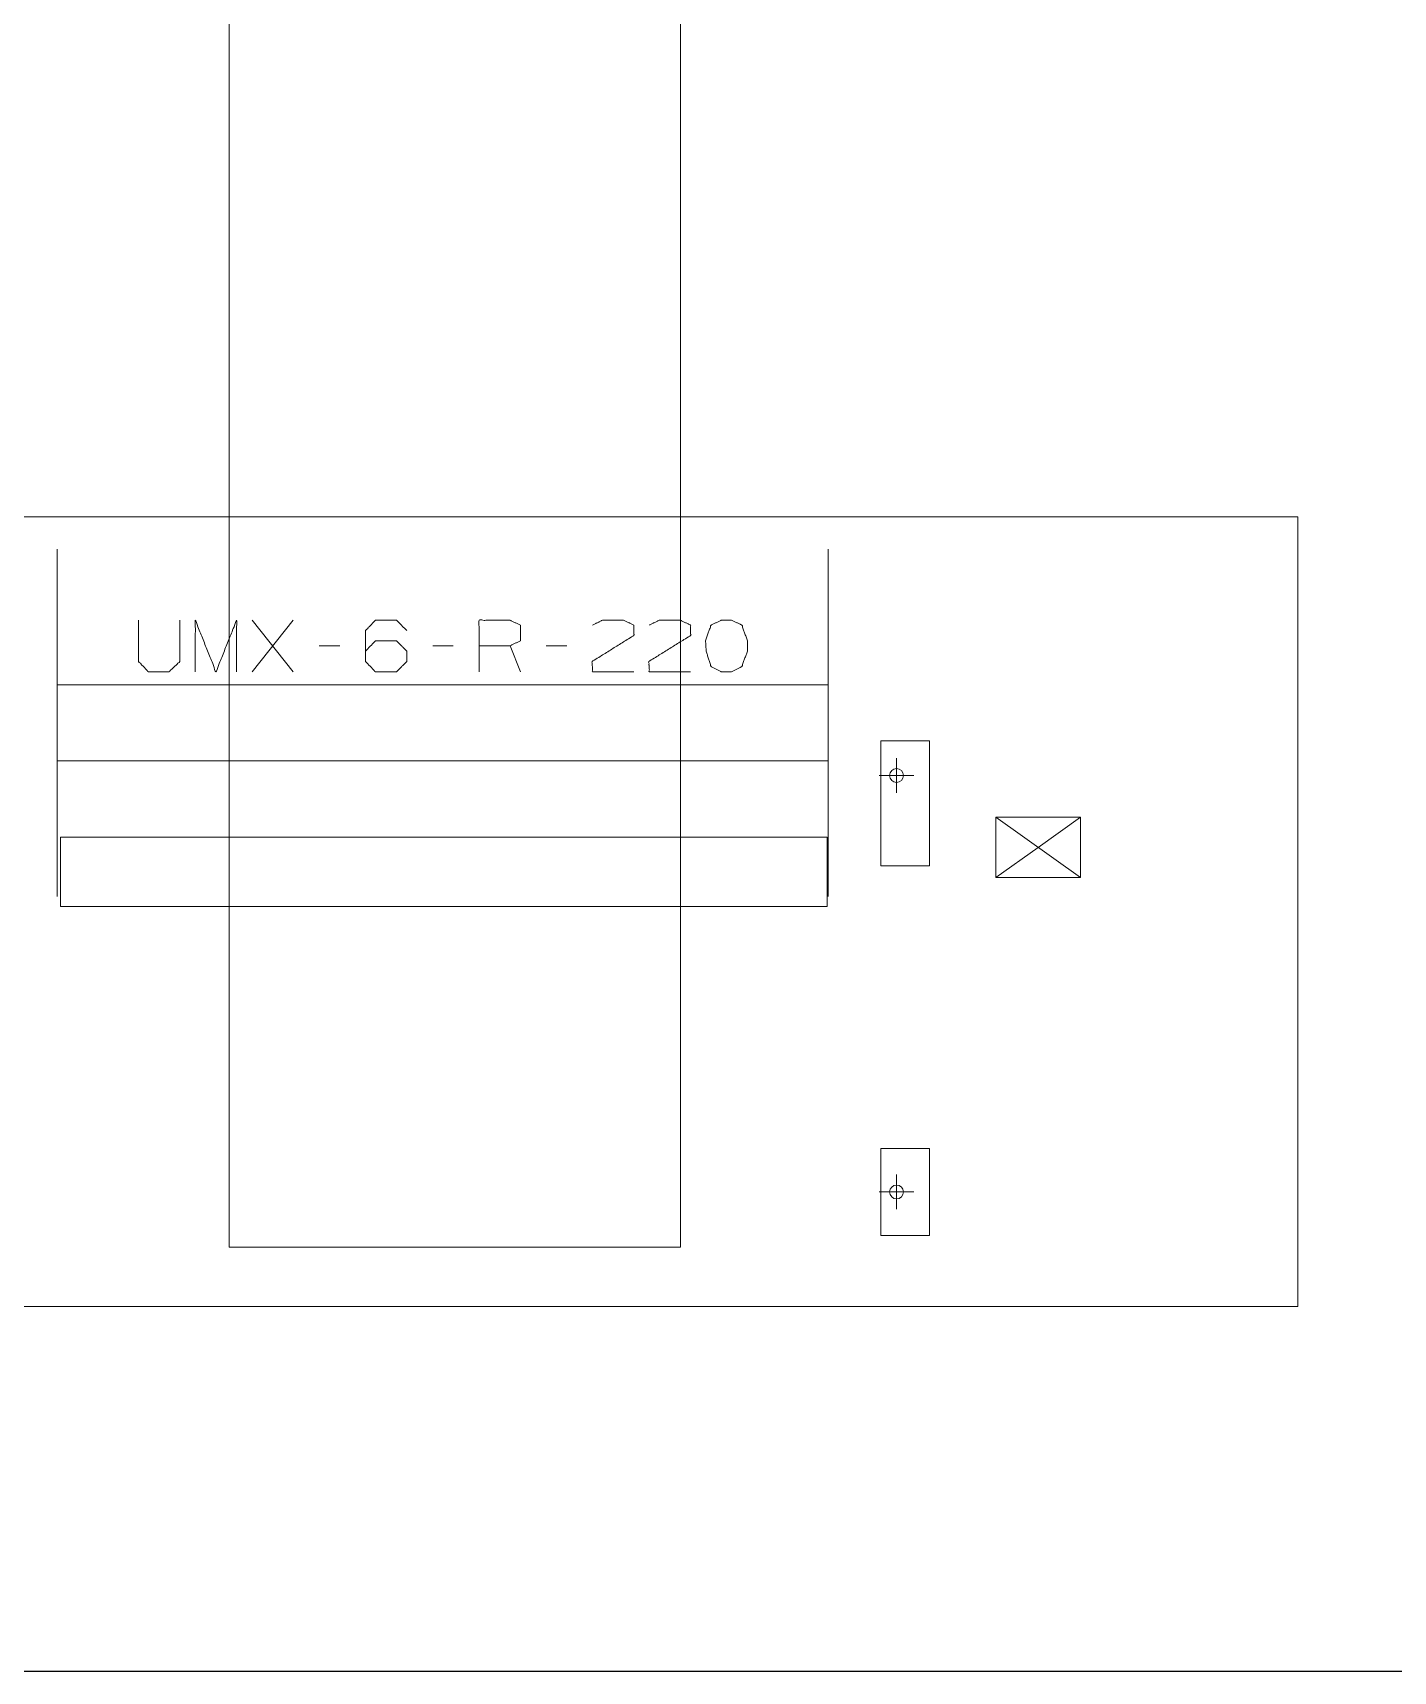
# Model space of a CAD drawing. Header units: millimetres. Extents: x 3056 to 110866, y 16649 to 58349.
# Drawn here: x 95491 to 99409, y 16649 to 21367 of the extents above; entities that cross this region are included whole.
import ezdxf

# ---------------------------------------------------------------- set-up
doc = ezdxf.new("R2010")
doc.units = ezdxf.units.MM
doc.layers.add('1', color=7, linetype='Continuous', true_color=0xffffff)

msp = doc.modelspace()

# ---------------------------------------------------------------- linework, layer by layer
at = {"layer": '1', "color": 143, "linetype": 'Continuous', "lineweight": 13}
for p, q in [((97356.5, 17870.4), (97356.5, 55303.3)), ((96056.5, 54873.3), (96056.5, 17870.4)), ((110866.5, 16649.3), (3056.5, 16649.3))]:
    msp.add_line(p, q, dxfattribs=at)
at = {"layer": '1', "color": 80, "linetype": 'Continuous', "lineweight": 13}
for p, q in [((93506.5, 19973.3), (99133.5, 19973.3)), ((93506.5, 19973.3), (99133.5, 19973.3)), ((99133.5, 19973.3), (99133.5, 17699.3)), ((99133.5, 19973.3), (99133.5, 17699.3)), ((96122.6, 19527), (96241.3, 19675.4)), ((96241.3, 19527), (96122.6, 19675.4)), ((96375.1, 19602), (96315.7, 19602)), ((96701.9, 19602), (96642.6, 19602)), ((96895.1, 19527), (96865.4, 19602)), ((97028.8, 19602), (96969.4, 19602)), ((97781.5, 19489.5), (95561.5, 19489.5)), ((98073, 19328.3), (97933, 19328.3)), ((97933, 19328.3), (97933, 18968.3)), ((98073, 18968.3), (98073, 19328.3)), ((95561.5, 19270.4), (97781.5, 19270.4)), ((97978.5, 19278.3), (97978.5, 19178.3)), ((97928.5, 19228.3), (98028.5, 19228.3)), ((98264.5, 18934.3), (98264.5, 19108.3)), ((98508.5, 18934.3), (98264.5, 19108.3)), ((98264.5, 19108.3), (98508.5, 19108.3)), ((98508.5, 19108.3), (98386.5, 19021.3)), ((98508.5, 19108.3), (98508.5, 18934.3)), ((95570.5, 19051.3), (97778.5, 19051.3)), ((95570.5, 18851.3), (95570.5, 19051.3)), ((97778.5, 19051.3), (97778.5, 18851.3)), ((98264.5, 18934.3), (98386.5, 19021.3)), ((97933, 18968.3), (98073, 18968.3)), ((98508.5, 18934.3), (98264.5, 18934.3)), ((97778.5, 18851.3), (95570.5, 18851.3)), ((97933, 18154.3), (97933, 17904.3)), ((98073, 18154.3), (97933, 18154.3)), ((98073, 17904.3), (98073, 18154.3)), ((97978.5, 18079.3), (97978.5, 17979.3)), ((97928.5, 18029.3), (98028.5, 18029.3)), ((97933, 17904.3), (98073, 17904.3)), ((99133.5, 17699.3), (93506.5, 17699.3)), ((99133.5, 17699.3), (93506.5, 17699.3))]:
    msp.add_line(p, q, dxfattribs=at)
at = {"layer": '1', "color": 9, "linetype": 'Continuous', "lineweight": 13}
for p, q in [((96056.5, 18649.3), (96056.5, 17870.4)), ((97356.5, 17870.4), (97356.5, 18649.3)), ((96056.5, 17870.4), (97356.5, 17870.4))]:
    msp.add_line(p, q, dxfattribs=at)
at = {"layer": '1', "color": 143, "linetype": 'Continuous', "lineweight": 25}
msp.add_line((3056.5, 16649.3), (110866.5, 16649.3), dxfattribs=at)
at = {"layer": '1', "color": 43, "linetype": 'Continuous', "lineweight": 13}
msp.add_line((110866.5, 16649.3), (3056.5, 16649.3), dxfattribs=at)
msp.add_line((110866.5, 16649.3), (3056.5, 16649.3), dxfattribs=at)
at = {"layer": '1', "color": 43, "linetype": 'Continuous', "lineweight": 25}
msp.add_line((3056.5, 16649.3), (110866.5, 16649.3), dxfattribs=at)
msp.add_line((3056.5, 16649.3), (110866.5, 16649.3), dxfattribs=at)
at = {"layer": '1', "color": 80, "linetype": 'Continuous', "lineweight": 13}
for centre in [(97978.5, 19228.3), (97978.5, 18029.3)]:
    msp.add_circle(centre, 20, dxfattribs=at)
for points, knots in [([(95561.5, 19879.9), (95561.5, 19879.8), (95561.5, 19879.5), (95561.5, 19879.3), (95561.5, 19878.6), (95561.5, 19877.8), (95561.5, 19876.8), (95561.5, 19875.5), (95561.5, 19874.1), (95561.5, 19872.4), (95561.5, 19870.6), (95561.5, 19868.5), (95561.5, 19866.2), (95561.5, 19863.8), (95561.5, 19861.1), (95561.5, 19858.2), (95561.5, 19855.1), (95561.5, 19851.9), (95561.5, 19848.4), (95561.5, 19844.7), (95561.5, 19840.9), (95561.5, 19836.8), (95561.5, 19832.6), (95561.5, 19828.2), (95561.5, 19823.6), (95561.5, 19818.8), (95561.5, 19813.8), (95561.5, 19808.6), (95561.5, 19803.3), (95561.5, 19797.8), (95561.5, 19792.1), (95561.5, 19789.2), (95561.5, 19783.3), (95561.5, 19777.1), (95561.5, 19770.9), (95561.5, 19764.4), (95561.5, 19761.1), (95561.5, 19754.4), (95561.5, 19747.6), (95561.5, 19740.6), (95561.5, 19733.5), (95561.5, 19726.2), (95561.5, 19722.5), (95561.5, 19715), (95561.5, 19707.4), (95561.5, 19699.6), (95561.5, 19691.7), (95561.5, 19683.7), (95561.5, 19675.5), (95561.5, 19667.2), (95561.5, 19663), (95561.5, 19654.5), (95561.5, 19645.9), (95561.5, 19637.3), (95561.5, 19628.5), (95561.5, 19619.6), (95561.5, 19610.6), (95561.5, 19601.5), (95561.5, 19592.3), (95561.5, 19583), (95561.5, 19573.6), (95561.5, 19564.2), (95561.5, 19554.7), (95561.5, 19545.1), (95561.5, 19535.4), (95561.5, 19530.6), (95561.5, 19520.8), (95561.5, 19511), (95561.5, 19501.1), (95561.5, 19491.2), (95561.5, 19481.2), (95561.5, 19471.2), (95561.5, 19461.2), (95561.5, 19451.1), (95561.5, 19441), (95561.5, 19430.9), (95561.5, 19420.7), (95561.5, 19410.5), (95561.5, 19400.3), (95561.5, 19390.1), (95561.5, 19379.9)], [0, 0, 0.000209, 0.000833, 0.001352, 0.002601, 0.004262, 0.006339, 0.008829, 0.011734, 0.015047, 0.018772, 0.022905, 0.027443, 0.032388, 0.037732, 0.043479, 0.049625, 0.056166, 0.063098, 0.070421, 0.078131, 0.086225, 0.0947, 0.10355, 0.112773, 0.122367, 0.132323, 0.142645, 0.153321, 0.164348, 0.175723, 0.181499, 0.193389, 0.205613, 0.218167, 0.23105, 0.237649, 0.251007, 0.264678, 0.278654, 0.292931, 0.307501, 0.314859, 0.329858, 0.345138, 0.36069, 0.37651, 0.392588, 0.408919, 0.425495, 0.433903, 0.450836, 0.467995, 0.485378, 0.502973, 0.520776, 0.538779, 0.556971, 0.575352, 0.593907, 0.612629, 0.631515, 0.650554, 0.669739, 0.689059, 0.698754, 0.718267, 0.737899, 0.757637, 0.777478, 0.797411, 0.81743, 0.837522, 0.857683, 0.877905, 0.898175, 0.91849, 0.938839, 0.959212, 0.979601, 1, 1]), ([(97781.5, 19379.9), (97781.5, 19390.1), (97781.5, 19400.3), (97781.5, 19410.5), (97781.5, 19420.7), (97781.5, 19430.9), (97781.5, 19441), (97781.5, 19451.1), (97781.5, 19461.2), (97781.5, 19471.2), (97781.5, 19481.2), (97781.5, 19491.2), (97781.5, 19501.1), (97781.5, 19511), (97781.5, 19520.8), (97781.5, 19530.6), (97781.5, 19540.3), (97781.5, 19549.9), (97781.5, 19559.4), (97781.5, 19568.9), (97781.5, 19573.6), (97781.5, 19583), (97781.5, 19592.3), (97781.5, 19601.5), (97781.5, 19610.6), (97781.5, 19619.6), (97781.5, 19628.5), (97781.5, 19637.3), (97781.5, 19645.9), (97781.5, 19654.5), (97781.5, 19663), (97781.5, 19671.3), (97781.5, 19679.6), (97781.5, 19687.7), (97781.5, 19691.7), (97781.5, 19699.6), (97781.5, 19707.4), (97781.5, 19715), (97781.5, 19722.5), (97781.5, 19729.9), (97781.5, 19737.1), (97781.5, 19744.2), (97781.5, 19751.1), (97781.5, 19757.8), (97781.5, 19764.4), (97781.5, 19770.9), (97781.5, 19777.1), (97781.5, 19783.3), (97781.5, 19786.2), (97781.5, 19792.1), (97781.5, 19797.8), (97781.5, 19803.3), (97781.5, 19808.6), (97781.5, 19813.8), (97781.5, 19816.3), (97781.5, 19821.2), (97781.5, 19825.9), (97781.5, 19830.4), (97781.5, 19832.6), (97781.5, 19836.8), (97781.5, 19840.9), (97781.5, 19844.7), (97781.5, 19848.4), (97781.5, 19851.9), (97781.5, 19855.1), (97781.5, 19856.7), (97781.5, 19859.7), (97781.5, 19862.5), (97781.5, 19865), (97781.5, 19867.4), (97781.5, 19869.6), (97781.5, 19871.5), (97781.5, 19873.3), (97781.5, 19874.9), (97781.5, 19876.2), (97781.5, 19877.3), (97781.5, 19878.3), (97781.5, 19879), (97781.5, 19879.5), (97781.5, 19879.8), (97781.5, 19879.9)], [0, 0, 0.020399, 0.040788, 0.061161, 0.08151, 0.101825, 0.122095, 0.142317, 0.162478, 0.18257, 0.202589, 0.222522, 0.242363, 0.262101, 0.281733, 0.301246, 0.320635, 0.339889, 0.359002, 0.377968, 0.387371, 0.406093, 0.424648, 0.443029, 0.461221, 0.479224, 0.497027, 0.514622, 0.532005, 0.549164, 0.566097, 0.582792, 0.599246, 0.61545, 0.62349, 0.63931, 0.654862, 0.670142, 0.685141, 0.699857, 0.714282, 0.728411, 0.742235, 0.75575, 0.76895, 0.781833, 0.794387, 0.806611, 0.812556, 0.824277, 0.835652, 0.846679, 0.857355, 0.867677, 0.872746, 0.882522, 0.891931, 0.900969, 0.9053, 0.913775, 0.921869, 0.929579, 0.936902, 0.943834, 0.950375, 0.953547, 0.959492, 0.965041, 0.970187, 0.974928, 0.979265, 0.983194, 0.986713, 0.989821, 0.992518, 0.994804, 0.996672, 0.998127, 0.999167, 0.999791, 1, 1]), ([(95795.7, 19675.4), (95795.7, 19556.7), (95823.8, 19527), (95883.2, 19527), (95914.4, 19556.7), (95914.4, 19675.4)], [0, 0, 0.311781, 0.419161, 0.575045, 0.688219, 1, 1]), ([(95959.1, 19527), (95959.1, 19675.4), (96018.5, 19527), (96077.9, 19675.4), (96077.9, 19527)], [0, 0, 0.240729, 0.5, 0.759271, 1, 1]), ([(96449.4, 19586.4), (96477.6, 19616.1), (96538.5, 19616.1), (96568.2, 19586.4), (96568.2, 19556.7), (96538.5, 19527), (96477.6, 19527), (96449.4, 19556.7), (96449.4, 19645.7), (96477.6, 19675.4), (96538.5, 19675.4), (96568.2, 19645.7)], [0, 0, 0.074322, 0.185081, 0.261388, 0.315347, 0.391654, 0.502414, 0.576736, 0.738612, 0.812933, 0.923693, 1, 1]), ([(96776.3, 19527), (96776.3, 19675.4), (96865.4, 19675.4), (96895.1, 19661.4), (96895.1, 19616.1), (96865.4, 19602), (96776.3, 19602)], [0, 0, 0.339236, 0.542769, 0.61784, 0.721396, 0.796467, 1, 1]), ([(97103.2, 19661.4), (97131.3, 19675.4), (97192.3, 19675.4), (97221.9, 19661.4), (97221.9, 19631.7), (97101.6, 19556.7), (97103.2, 19527), (97221.9, 19527)], [0, 0, 0.070644, 0.20753, 0.281316, 0.348003, 0.666465, 0.733243, 1, 1]), ([(97266.6, 19661.4), (97294.8, 19675.4), (97355.7, 19675.4), (97385.4, 19661.4), (97385.4, 19631.7), (97265.1, 19556.7), (97266.6, 19527), (97385.4, 19527)], [0, 0, 0.070644, 0.20753, 0.281316, 0.348003, 0.666465, 0.733243, 1, 1]), ([(97503.5, 19527), (97533.2, 19542.6), (97548.8, 19586.4), (97548.8, 19616.1), (97533.2, 19661.4), (97503.5, 19675.4), (97473.8, 19675.4), (97444.1, 19661.4), (97428.5, 19616.1), (97430.1, 19586.4), (97444.1, 19542.6), (97473.8, 19527), (97503.5, 19527)], [0, 0, 0.076268, 0.181891, 0.249385, 0.358359, 0.433039, 0.50053, 0.57521, 0.684176, 0.751763, 0.856241, 0.932509, 1, 1]), ([(95561.5, 19379.9), (95561.5, 19374.8), (95561.5, 19364.6), (95561.5, 19354.5), (95561.5, 19344.3), (95561.5, 19334.1), (95561.5, 19324), (95561.5, 19313.8), (95561.5, 19303.7), (95561.5, 19293.7), (95561.5, 19283.7), (95561.5, 19273.7), (95561.5, 19263.7), (95561.5, 19253.8), (95561.5, 19244), (95561.5, 19234.2), (95561.5, 19224.5), (95561.5, 19214.8), (95561.5, 19205.2), (95561.5, 19195.7), (95561.5, 19186.3), (95561.5, 19176.9), (95561.5, 19167.6), (95561.5, 19158.4), (95561.5, 19149.3), (95561.5, 19140.3), (95561.5, 19131.4), (95561.5, 19122.6), (95561.5, 19113.9), (95561.5, 19105.4), (95561.5, 19096.9), (95561.5, 19088.5), (95561.5, 19080.3), (95561.5, 19072.2), (95561.5, 19064.2), (95561.5, 19056.4), (95561.5, 19048.7), (95561.5, 19041.1), (95561.5, 19033.7), (95561.5, 19030), (95561.5, 19022.8), (95561.5, 19015.7), (95561.5, 19012.3), (95561.5, 19005.5), (95561.5, 18998.8), (95561.5, 18992.3), (95561.5, 18989), (95561.5, 18982.8), (95561.5, 18976.6), (95561.5, 18970.7), (95561.5, 18964.9), (95561.5, 18959.3), (95561.5, 18953.9), (95561.5, 18948.6), (95561.5, 18943.6), (95561.5, 18938.7), (95561.5, 18934), (95561.5, 18929.5), (95561.5, 18925.1), (95561.5, 18921), (95561.5, 18917), (95561.5, 18913.3), (95561.5, 18909.7), (95561.5, 18908), (95561.5, 18904.8), (95561.5, 18901.7), (95561.5, 18898.8), (95561.5, 18896.1), (95561.5, 18893.7), (95561.5, 18891.4), (95561.5, 18889.3), (95561.5, 18887.5), (95561.5, 18885.8), (95561.5, 18884.4), (95561.5, 18883.1), (95561.5, 18882.1), (95561.5, 18881.2), (95561.5, 18880.6), (95561.5, 18880.2), (95561.5, 18880), (95561.5, 18879.9)], [0, 0, 0.0102, 0.030594, 0.050975, 0.071334, 0.091665, 0.111958, 0.132204, 0.152395, 0.172524, 0.19258, 0.212553, 0.232442, 0.252232, 0.271917, 0.291489, 0.310941, 0.330261, 0.349446, 0.368485, 0.387368, 0.406093, 0.424648, 0.443026, 0.461221, 0.479224, 0.497027, 0.514622, 0.532003, 0.549164, 0.566097, 0.582792, 0.599246, 0.61545, 0.631399, 0.647083, 0.6625, 0.67764, 0.692499, 0.699857, 0.714282, 0.728408, 0.735322, 0.74899, 0.762349, 0.77539, 0.78183, 0.794387, 0.806611, 0.818501, 0.83005, 0.841253, 0.852106, 0.862605, 0.872743, 0.88252, 0.891928, 0.900967, 0.909632, 0.917916, 0.925819, 0.933336, 0.940463, 0.943834, 0.950375, 0.956518, 0.962265, 0.967612, 0.972555, 0.977095, 0.981228, 0.984951, 0.988266, 0.991168, 0.993661, 0.995738, 0.997399, 0.998648, 0.999479, 0.999894, 1, 1]), ([(97781.5, 18879.9), (97781.5, 18880), (97781.5, 18880.4), (97781.5, 18880.6), (97781.5, 18881.2), (97781.5, 18882.1), (97781.5, 18883.1), (97781.5, 18884.4), (97781.5, 18885.8), (97781.5, 18887.5), (97781.5, 18889.3), (97781.5, 18891.4), (97781.5, 18893.7), (97781.5, 18896.1), (97781.5, 18898.8), (97781.5, 18901.7), (97781.5, 18904.8), (97781.5, 18908), (97781.5, 18911.5), (97781.5, 18915.2), (97781.5, 18919), (97781.5, 18923.1), (97781.5, 18927.3), (97781.5, 18931.7), (97781.5, 18936.3), (97781.5, 18941.1), (97781.5, 18946.1), (97781.5, 18951.3), (97781.5, 18956.6), (97781.5, 18962.1), (97781.5, 18967.8), (97781.5, 18973.7), (97781.5, 18979.7), (97781.5, 18985.9), (97781.5, 18992.3), (97781.5, 18995.5), (97781.5, 19002.1), (97781.5, 19008.8), (97781.5, 19015.7), (97781.5, 19022.8), (97781.5, 19030), (97781.5, 19037.4), (97781.5, 19044.9), (97781.5, 19052.5), (97781.5, 19060.3), (97781.5, 19068.2), (97781.5, 19076.2), (97781.5, 19084.4), (97781.5, 19092.7), (97781.5, 19101.1), (97781.5, 19109.6), (97781.5, 19118.3), (97781.5, 19127), (97781.5, 19135.9), (97781.5, 19144.8), (97781.5, 19153.9), (97781.5, 19163), (97781.5, 19172.2), (97781.5, 19181.6), (97781.5, 19186.3), (97781.5, 19195.7), (97781.5, 19205.2), (97781.5, 19214.8), (97781.5, 19224.5), (97781.5, 19229.3), (97781.5, 19239.1), (97781.5, 19244), (97781.5, 19253.8), (97781.5, 19263.7), (97781.5, 19273.7), (97781.5, 19283.7), (97781.5, 19293.7), (97781.5, 19303.7), (97781.5, 19313.8), (97781.5, 19324), (97781.5, 19329), (97781.5, 19339.2), (97781.5, 19349.4), (97781.5, 19359.6), (97781.5, 19369.7), (97781.5, 19379.9)], [0, 0, 0.000209, 0.000833, 0.001352, 0.002601, 0.004262, 0.006339, 0.008832, 0.011734, 0.015049, 0.018772, 0.022905, 0.027445, 0.032388, 0.037735, 0.043482, 0.049625, 0.056166, 0.0631, 0.070424, 0.078134, 0.086228, 0.0947, 0.103553, 0.112776, 0.122367, 0.132326, 0.142645, 0.153321, 0.164348, 0.175726, 0.187444, 0.199501, 0.211891, 0.22461, 0.23105, 0.244253, 0.257768, 0.271592, 0.285718, 0.300143, 0.314859, 0.329861, 0.345141, 0.360693, 0.376512, 0.392588, 0.408919, 0.425497, 0.442312, 0.459361, 0.476633, 0.494122, 0.511826, 0.52973, 0.54783, 0.566118, 0.584586, 0.603228, 0.612632, 0.631515, 0.650554, 0.669739, 0.689059, 0.698754, 0.718269, 0.728083, 0.747768, 0.767558, 0.787447, 0.80742, 0.827476, 0.847605, 0.867796, 0.888042, 0.898178, 0.918493, 0.938839, 0.959212, 0.979603, 1, 1])]:
    msp.add_open_spline(points, degree=1, knots=knots, dxfattribs=at)

doc.saveas('drawing.dxf')
